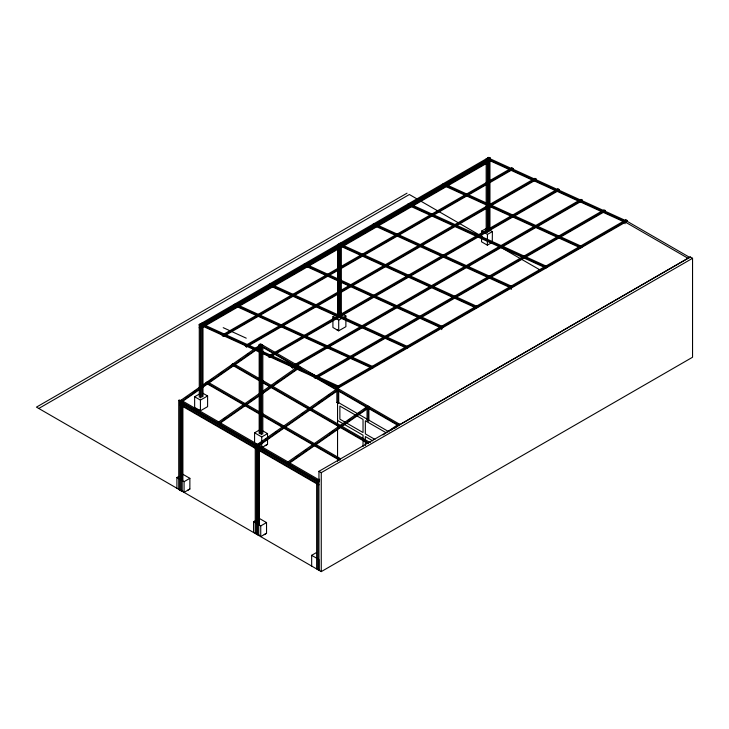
<?xml version="1.0" encoding="UTF-8"?>
<svg xmlns="http://www.w3.org/2000/svg" width="729" height="729" viewBox="0 0 729 729"><rect width="100%" height="100%" fill="white"/><g stroke="black" fill="none" stroke-linecap="round" stroke-linejoin="round"><path stroke-width="1.09" d="M486.589 228.268L481.659 231.047L481.541 241.809L487.336 245.154L491.282 242.93M487.336 245.154L487.455 234.392L492.385 231.612L492.285 241.299M261.018 344.307L179.881 401.005L179.945 401.761L319.02 481.969L318.947 481.213L316.632 479.873L316.632 568.93M185.549 397.852L187.408 396.549M193.003 392.639L196.739 390.033M202.334 386.124L204.202 384.821M209.797 380.912L213.524 378.305M219.119 374.387L222.855 371.781M229.38 367.225L232.177 365.265M238.711 360.709L240.57 359.406M246.174 355.488L248.972 353.538M255.496 348.972L257.364 347.669M182.97 401.123L261.319 346.384M217.607 423.503L217.534 422.747L298.671 366.049L299.829 366.714L218.691 423.412L218.764 424.169L299.901 367.471M224.131 418.938L225.999 417.635M251.177 400.039L253.045 398.736M258.64 394.826L262.376 392.22M275.434 383.099L279.161 380.492M394.498 428.424L400.093 424.515L689.616 257.355L627.077 221.252L337.554 388.411L256.408 445.1L256.408 534.166M258.348 444.553L260.217 443.25M265.812 439.341L268.609 437.391M273.275 434.129L277.002 431.522M302.189 413.926L304.048 412.623M318.974 402.198L321.771 400.239M326.437 396.986L330.164 394.38M338.712 389.076L257.565 445.774L257.565 534.831M258.576 445.875L337.855 390.48M286.962 463.453L286.889 462.696L368.027 405.998M296.284 456.937L298.152 455.634M303.747 451.725L306.544 449.766M329.863 433.473L333.59 430.866M347.578 421.098L350.385 419.139M356.909 414.582L359.707 412.623M364.372 409.361L367.17 407.411M288.119 464.127L288.046 463.371L369.184 406.673M289.048 463.471L368.327 408.076M319.657 479.235L317.789 480.539L317.789 569.604L318.482 569.203M383.08 434.921L398.936 423.841M390.616 430.465L394.343 427.859M407.037 193.176L36.45 407.128L321.261 571.609L692.55 357.246L692.55 258.294L690.281 256.982L318.947 471.317L318.947 570.269L319.639 569.868M38.765 408.468L409.361 194.506L437.664 210.854M199.272 397.232L199.272 324.551L488.794 157.391L489.952 157.92L490.025 158.758L411.238 204.238M409.27 205.378L200.493 325.909L199.345 325.389L199.272 324.551L200.42 325.07L489.952 157.92M199.272 324.551L200.429 325.216L201.122 324.815L201.122 397.505M202.981 396.43L202.981 323.749L202.279 324.15L201.122 323.476L201.195 324.314M486.179 158.904L487.336 159.569L488.029 159.168L488.029 203.464M489.952 230.747L489.952 158.056L489.259 158.457L488.102 157.792M203.209 324.934L305.624 265.803M307.602 264.673L488.794 160.052M411.238 206.908L200.493 328.579L199.345 328.05L199.272 327.212L200.42 327.74L236.861 306.699M238.83 305.56L489.952 160.58L490.025 161.419L413.206 205.769M466.77 195.983L223.53 336.415L222.381 335.887L222.309 335.048L511.831 167.898L512.979 168.417L513.052 169.265M222.309 335.048L223.457 335.577L512.979 168.417M468.738 194.843L511.084 170.395M245.345 345.555L534.867 178.395L536.015 178.924L536.088 179.762L246.566 346.922L245.418 346.393L245.345 345.555L246.493 346.075L536.015 178.924M259.169 393.487L259.169 344.58L260.326 343.906L262.823 345.346L261.665 346.02L261.665 434.739M262.13 344.945L260.973 345.619L260.973 434.338M368.172 443.56L232.159 365.038L232.159 364.236L233.316 363.561L370.323 442.658M206.271 383.326L206.271 382.525L207.428 381.85L340.489 458.669M180.582 489.706L179.89 490.107L178.733 489.441L178.733 400.376L179.425 399.975L180.582 400.649M178.733 400.376L182.195 402.344L182.888 401.943L181.731 401.269L181.038 401.67L181.038 490.735L182.195 491.401L182.888 491M181.02 403.301L179.863 403.975L318.828 484.211L318.828 485.013L179.863 404.777M341.054 313.197L345.883 315.976L345.883 326.674L338.712 330.82L332.916 327.476L332.916 316.778L338.302 313.67M202.78 393.177L207.601 395.956L207.601 406.654L200.429 410.801L194.643 407.456L194.643 396.758L199.126 394.17M268.381 356.062L557.904 188.902L559.052 189.431L559.125 190.269L269.602 357.42L268.454 356.9L268.381 356.062L269.53 356.581L559.052 189.431M332.916 316.778L338.712 320.122L345.883 315.976M194.643 396.758L200.429 400.103L207.601 395.956M294.607 366.787L292.639 367.926L291.482 367.398L291.409 366.559L580.94 199.409L582.088 199.928L582.161 200.767M291.409 366.559L292.566 367.088L582.088 199.928M296.575 365.648L431.486 287.764M433.463 286.625L581.177 201.341M315.429 376.492L603.967 209.906L605.125 210.435L605.198 211.273M316.586 377.021L605.125 210.435M314.445 377.066L314.518 377.904L315.675 378.433L524.443 257.893M526.411 256.763L604.213 211.847M176.901 488.22L176.901 477.522L178.833 476.411M254.576 442.439L254.576 432.816L260.362 429.472M337.627 389.168L336.333 387.044L625.856 219.885L627.004 220.413L627.077 221.252M336.333 387.044L337.481 387.564L627.004 220.413M184.072 481.669L189.868 478.324L189.868 489.022L184.072 492.367L184.072 481.669L176.901 477.522M261.747 436.953L267.534 433.609L267.534 444.307L261.747 447.652L261.747 436.953L254.576 432.816M255.952 533.099L255.25 533.5L255.25 444.435L255.952 444.034L257.109 444.699L256.48 445.856M181.038 490.735L181.731 490.335M255.25 444.435L258.731 446.44L259.424 446.039L258.266 445.373L257.638 446.531M336.862 390.27L336.862 402.526L337.554 402.126L337.554 461.302M336.862 402.526L338.019 403.201L338.712 402.8L338.712 391.655M367.042 408.067L367.042 420.323L368.2 420.988L368.892 420.587L368.892 408.331M318.947 471.317L321.261 472.647L692.55 258.294M316.632 479.873L317.325 479.472L319.639 480.812L318.947 481.213M318.482 480.138L317.862 481.295M253.564 532.48L253.564 521.782L255.496 520.67M260.736 525.928L266.532 522.584L266.532 533.282L260.736 536.626L260.736 525.928L253.564 521.782M259.424 535.104L258.731 535.505L258.731 446.44M311.666 566.023L311.666 555.325L316.495 552.546M265.219 445.647L267.543 444.316M187.553 490.353L189.877 489.022M690.327 256.973L688.039 258.285L625.5 222.181M264.208 534.612L266.532 533.282M488.029 157.828L626.238 220.851L626.311 221.698L623.222 220.286M486.872 158.503L625.081 221.525L625.154 222.363L486.945 159.341L486.872 158.503L488.029 159.168M581.915 247.331L581.842 246.493L443.633 183.471L443.706 184.309M559.097 238.119L580.758 247.997L580.685 247.158L442.476 184.136L442.549 184.975M443.578 185.448L557.029 237.18M408.887 203.528L547.096 266.55L547.169 267.388M546.012 268.053L545.939 267.215L407.73 204.193L407.803 205.031L543.952 267.115M512.423 287.445L512.359 286.606L374.141 223.584L374.214 224.423M374.086 225.562L441.136 256.134M443.196 257.073L511.266 288.119L510.5 286.871L511.658 286.205L512.359 286.606M339.404 243.641L477.613 306.663L477.686 307.501M338.247 244.315L476.456 307.337L476.529 308.176M339.349 245.618L474.461 307.237M442.959 327.549L442.886 326.71L304.667 263.688L304.74 264.527M304.622 265.666L440.763 327.749M408.194 347.624L408.122 346.785L269.912 283.763L269.985 284.602M268.755 284.428L406.964 347.451L407.037 348.298M269.858 285.741L406.007 347.824M350.64 358.477L372.3 368.345L372.227 367.507L234.018 304.485L234.091 305.333M235.121 305.797L279.471 326.018M281.531 326.966L348.571 357.529M223.211 327.667L246.238 338.174M201.122 323.476L259.916 350.284M263.014 351.697L302.207 369.567M308.394 372.391L339.331 386.498L339.404 387.336M200.038 324.988L199.965 324.15L259.788 351.424M262.887 352.836L312.395 375.408M318.582 378.233L338.174 387.163L338.247 388.01L327.932 383.299M201.067 325.453L253.674 349.437M255.733 350.385L259.861 352.262M262.959 353.674L318.655 379.071M626.238 220.851L625.546 220.45L624.389 221.124L625.081 221.525L625.081 223.748M489.952 158.056L488.794 157.391L488.867 158.229M581.842 246.493L581.15 246.092L579.983 246.757L580.685 247.158M487.555 228.824L492.385 231.612M547.096 266.55L546.404 266.149L545.246 266.814L545.939 267.215M481.659 231.047L487.455 234.392M439.614 211.984L482.571 236.779M496.203 244.652L499.155 246.356M501.124 247.496L519.823 258.285M521.791 259.424L540.49 270.213M477.613 306.663L476.921 306.262L475.764 306.936L476.456 307.337M340.088 243.103L341.245 243.768L341.245 316.459M339.395 243.504L340.552 244.169M338.238 244.169L339.395 244.835L339.395 317.525M442.886 326.71L442.184 326.31L441.027 326.975L441.792 328.214M408.14 346.767L407.447 346.366L406.29 347.031L406.982 347.432M373.394 366.824L372.701 366.423L371.544 367.088L372.237 367.489M400.093 424.515L261.119 344.27L259.861 344.981L259.861 433.7M259.169 344.58L398.936 425.18M260.946 346.311L397.952 425.408M201.824 323.075L202.981 323.749M338.538 402.608L389.149 431.914M199.965 324.15L201.122 324.815M355.315 414.974L339.869 406.053L339.869 419.166L363.033 432.534L363.033 419.43L357.246 416.086M385.75 432.543L365.347 420.77L365.347 433.873L374.934 439.405M337.554 420.505L363.033 435.213L363.033 446.549M372.811 440.854L365.347 436.553L365.347 445.583M232.159 364.236L368.172 442.758M260.654 413.379L262.622 414.519M278.396 423.622L280.364 424.761M206.271 382.525L340.315 459.908M207.255 383.891L339.331 460.145M263.051 431.021L267.534 433.609M319.193 479.928L181.211 400.257L179.89 401.05L179.89 490.107M195.007 409.033L196.976 410.163M319.02 481.167L180.045 400.932L180.045 401.734M217.534 422.747L218.691 423.412M286.889 462.696L288.046 463.371M182.988 404.44L317.033 481.833M182.697 474.178L189.868 478.324M259.351 518.437L266.532 522.584M311.666 555.325L318.837 559.471L318.837 570.169M336.388 329.481L338.703 330.82L338.712 320.122M198.115 409.461L200.42 410.801M262.249 345.737L262.176 344.981L181.038 401.67L181.111 402.426M625.856 219.885L625.929 220.723M580.94 199.409L581.013 200.247M557.904 188.902L557.977 189.74M534.867 178.395L534.94 179.243M511.831 167.898L511.904 168.736M373.057 225.097L372.984 224.25L511.193 287.272L511.193 289.504M373.458 367.68L373.385 366.842L235.175 303.82L235.248 304.658M337.481 387.564L337.554 388.411M315.602 377.586L315.675 378.433M303.583 265.192L303.51 264.354L441.719 327.376L441.719 329.608M292.566 367.088L292.639 367.926M269.53 356.581L269.602 357.42M246.493 346.075L246.566 346.922M223.457 335.577L223.53 336.415M200.42 325.07L200.493 325.909M200.42 327.74L200.493 328.579M489.259 159.596L489.259 231.148M488.102 158.931L488.102 204.357M488.102 206.626L488.102 229.343M488.029 206.872L488.029 231.858M487.336 159.569L487.336 203.865M487.336 207.273L487.336 232.259M486.179 160.034L486.179 230.455M368.2 407.62L368.2 420.988M340.552 245.308L340.552 266.887M340.552 269.156L340.552 315.721M338.703 279.307L338.703 245.236L337.545 244.57L337.545 292.274M338.703 281.585L338.703 317.926M338.019 389.824L338.019 403.201M337.545 294.543L337.545 314.983M321.261 472.647L321.261 571.609M262.823 347.624L262.823 434.065M261.018 346.585L261.018 412.559M261.018 414.828L261.018 433.026M259.424 447.169L259.424 524.953M259.169 395.765L259.169 411.685M259.169 413.963L259.169 433.299M257.109 445.829L257.109 523.622M233.316 363.561L233.316 364.363M207.428 381.85L207.428 382.652M202.279 325.28L202.279 385.477M202.279 387.746L202.279 396.831M200.429 325.216L200.429 397.906M200.429 400.103L200.429 410.801M182.888 403.073L182.888 480.858M182.195 402.344L182.195 491.401M180.582 401.77L180.582 479.564"/></g></svg>
